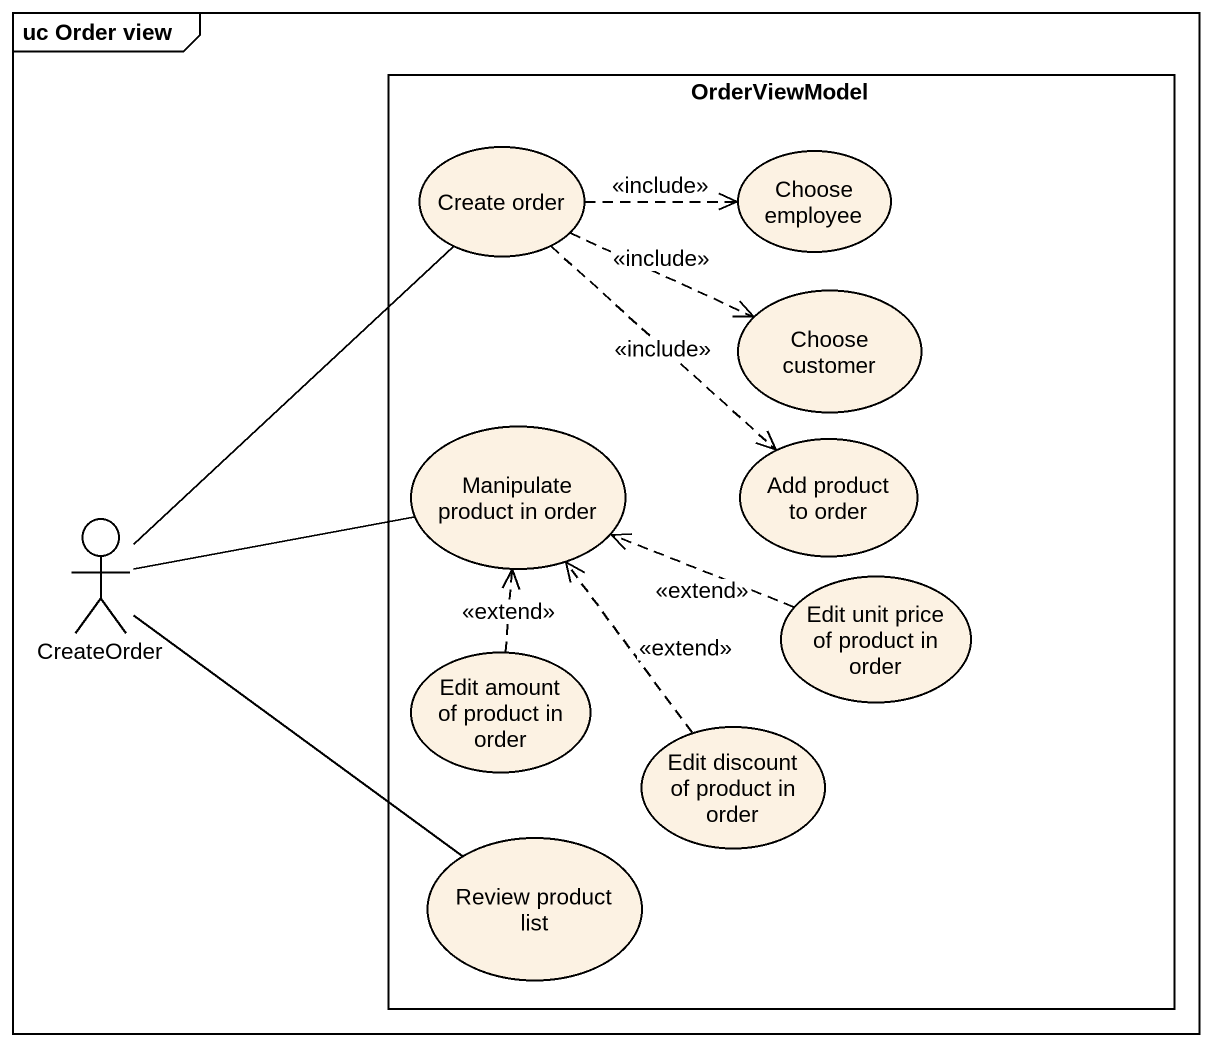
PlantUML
@startuml
mainframe uc Order view
rectangle OrderViewModel {
  usecase "Create order" as Create_order
  usecase "Choose employee" as Choose_employee
  usecase "Choose customer" as Choose_customer
  usecase "Manipulate product in order" as Manipulate_product_in_order
  usecase "Add product to order" as Add_product_to_order
  usecase "Edit unit price of product in order" as Edit_unit_price_of_product
  usecase "Edit amount of product in order" as Edit_amount_of_product_in
  usecase "Edit discount of product in order" as Edit_discount_of_product_in
  usecase "Review product list" as Review_product_list
}
actor CreateOrder
Create_order .right.> Choose_employee : <<include>>
Create_order .right.> Choose_customer : <<include>>
Create_order ..> Add_product_to_order : <<include>>
CreateOrder -up- Create_order
CreateOrder -right- Manipulate_product_in_order
CreateOrder -- Review_product_list
Edit_unit_price_of_product .left.> Manipulate_product_in_order : <<extend>>
Edit_amount_of_product_in .up.> Manipulate_product_in_order : <<extend>>
Edit_discount_of_product_in .up.> Manipulate_product_in_order : <<extend>>
@enduml
